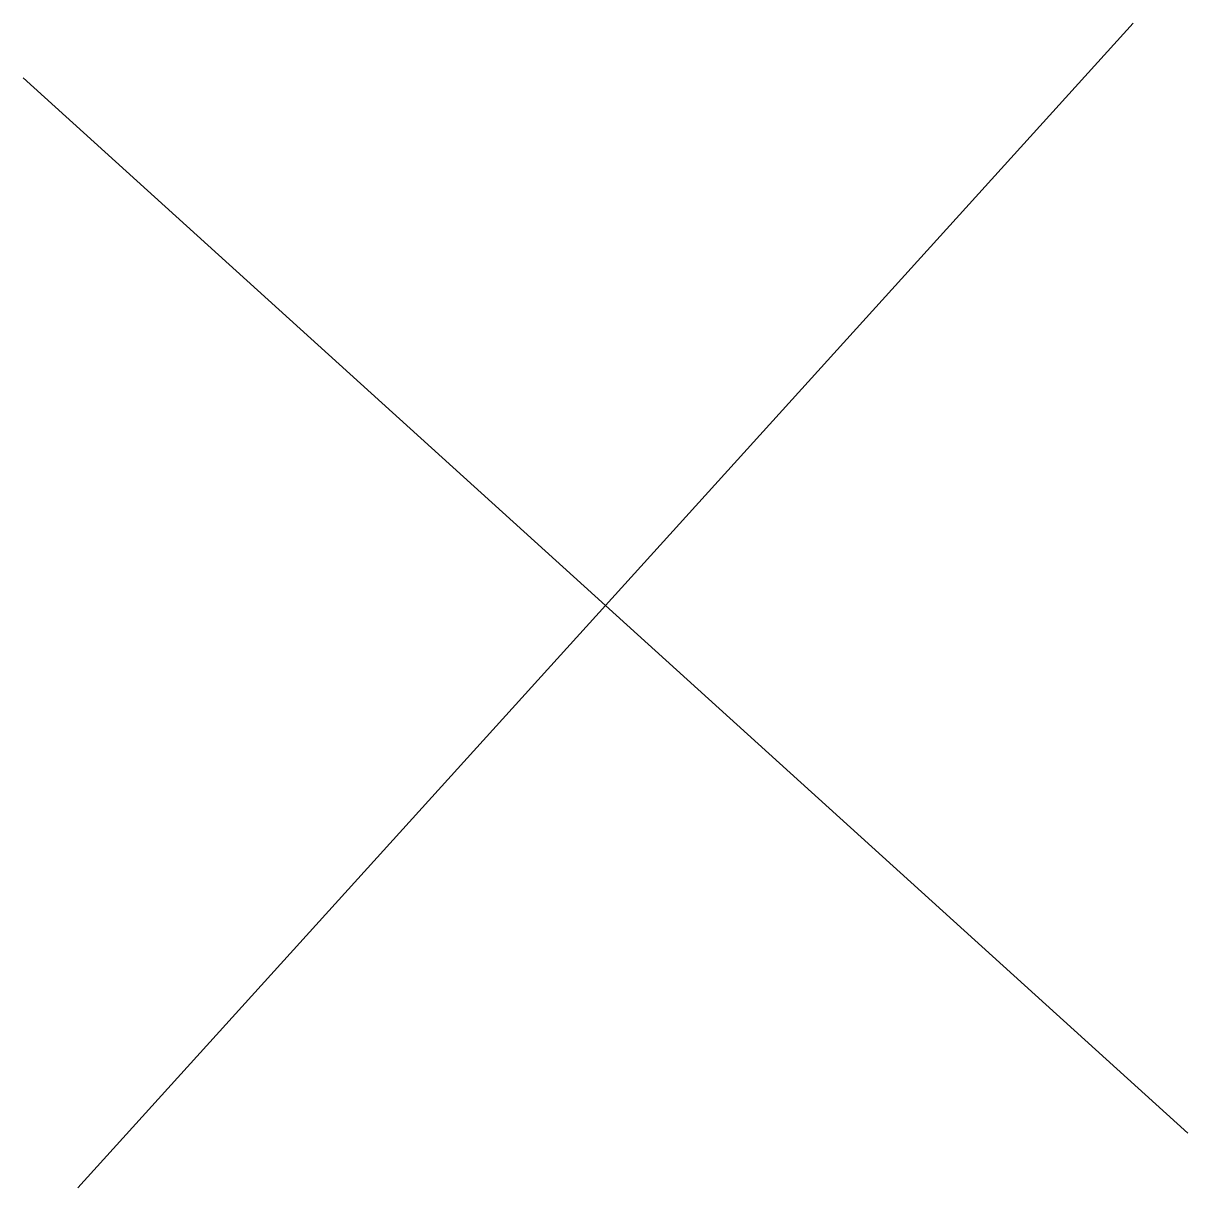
# Model space of a CAD drawing. Header units: feet. Extents: x 488255.02 to 488258.16, y 2297494.91 to 2297498.06.
import ezdxf

# ---------------------------------------------------------------- set-up
doc = ezdxf.new("R2010")
doc.units = ezdxf.units.FT
doc.header["$MEASUREMENT"] = 0
doc.layers.get('0').update_dxf_attribs({"lineweight": 35})

msp = doc.modelspace()

# ---------------------------------------------------------------- linework, layer by layer
for points in [[(488258.0126, 2297498.0571), (488255.1636, 2297494.9133)], [(488255.0162, 2297497.9097), (488258.16, 2297495.0607)]]:
    msp.add_lwpolyline(points)

doc.saveas('drawing.dxf')
